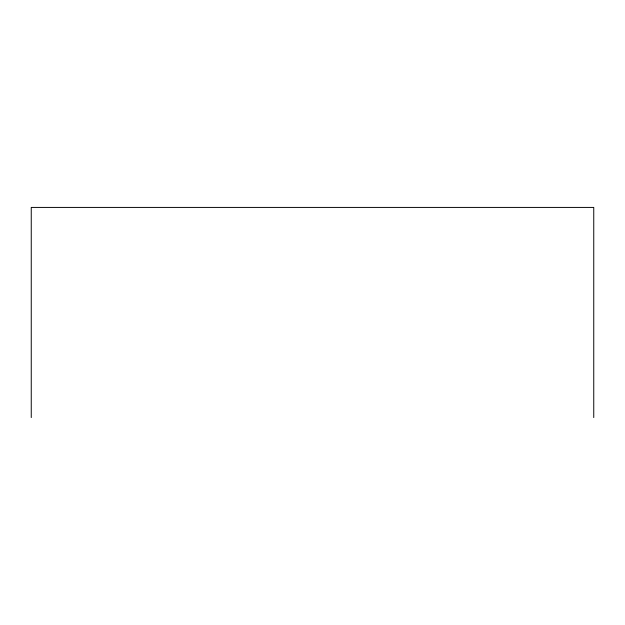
<?xml version="1.0" encoding="UTF-8"?>
<svg xmlns="http://www.w3.org/2000/svg" width="625" height="625" viewBox="0 0 625 625"><rect width="100%" height="100%" fill="white"/><g stroke="black" fill="none" stroke-linecap="round" stroke-linejoin="round"><path stroke-width="0.94" d="M593.75 417.578L593.75 207.422L31.25 207.422L31.25 417.578"/></g></svg>
